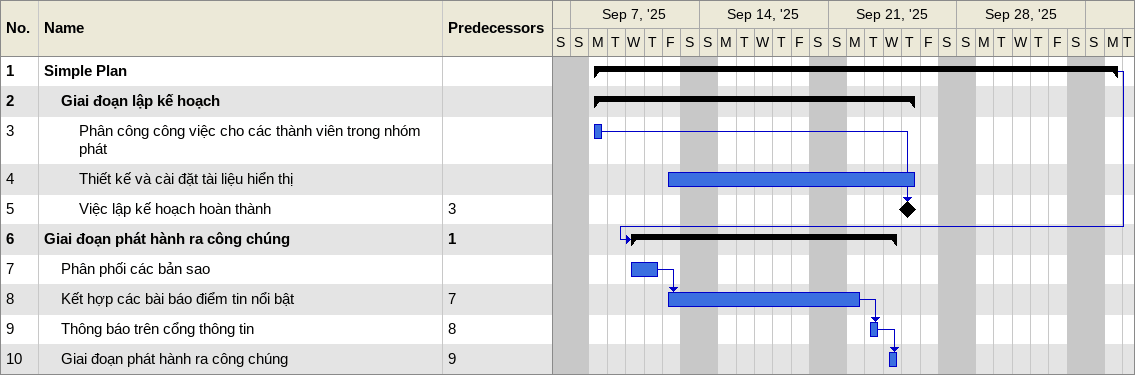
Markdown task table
| ID | Level | Task | Start | Finish | Predecessors |
|---|---|---|---|---|---|
| 1 | 1 | **Simple Plan** | 2025-09-08 | 2025-10-06 |  |
| 2 | 2 | **Giai đoạn lập kế hoạch** | 2025-09-08 | 2025-09-25 |  |
| 3 | 3 | Phân công công việc cho các thành viên trong nhóm phát | 2025-09-08 | 2025-09-08 |  |
| 4 | 3 | Thiết kế và cài đặt tài liệu hiển thị | 2025-09-12 | 2025-09-25 |  |
| 5 | 3 | Việc lập kế hoạch hoàn thành (milestone) | 2025-09-25 | 2025-09-25 | 3 |
| 6 | 1 | **Giai đoạn phát hành ra công chúng** | 2025-09-10 | 2025-09-24 | 1 |
| 7 | 2 | Phân phối các bản sao | 2025-09-10 | 2025-09-11 |  |
| 8 | 2 | Kết hợp các bài báo điểm tin nổi bật | 2025-09-12 | 2025-09-22 | 7 |
| 9 | 2 | Thông báo trên cổng thông tin | 2025-09-23 | 2025-09-23 | 8 |
| 10 | 2 | Giai đoạn phát hành ra công chúng | 2025-09-24 | 2025-09-24 | 9 |
